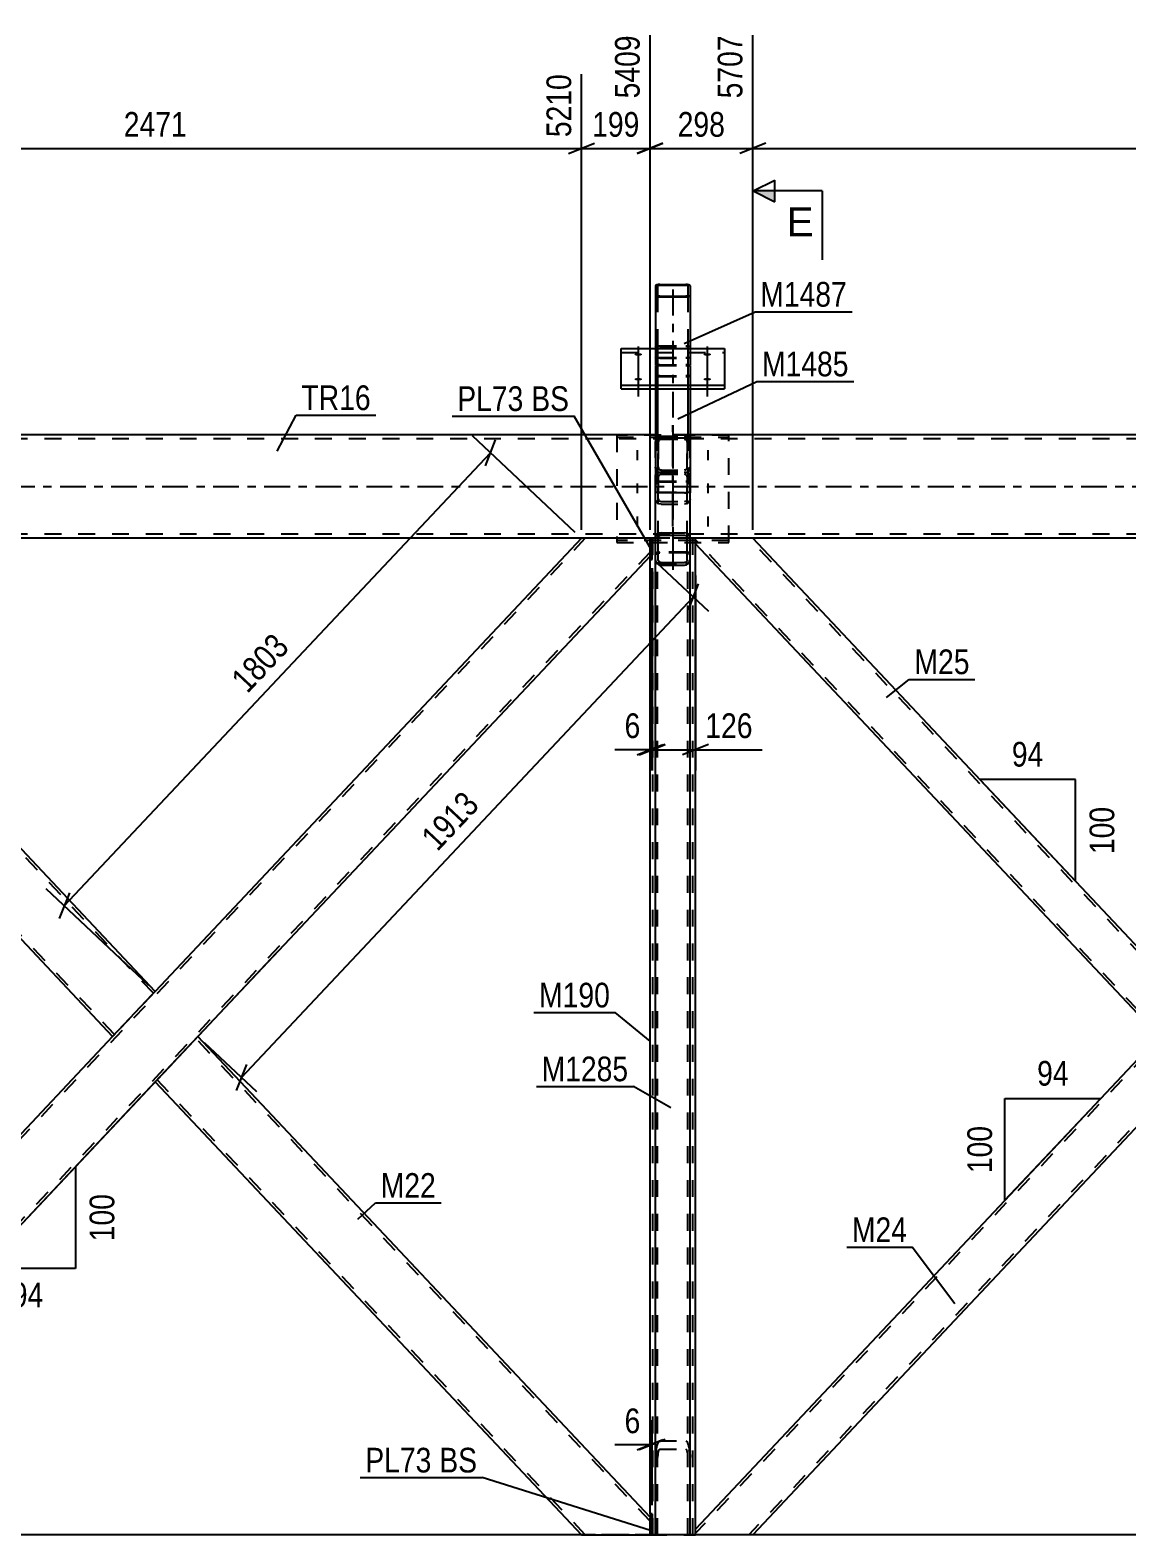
# Model space of a CAD drawing. Header units: millimetres. Extents: x -167 to 1022, y -666 to 175.
# Drawn here: x 144.5 to 271.6, y -121.6 to 52.9 of the extents above; entities that cross this region are included whole.
import ezdxf

# ---------------------------------------------------------------- set-up
doc = ezdxf.new("R2010")
doc.units = ezdxf.units.MM
doc.linetypes.add('DXK_LINE_DOT2', pattern=[3.9198, 1.9599, -1.9599])
doc.linetypes.add('DXK_LINE_DOT3', pattern=[5.9187, 2.979, -0.9799, 0.9799, -0.9799])
doc.styles.add('Arial', font='ARIAL.TTF', dxfattribs={"height": 0.2})
doc.styles.add('Arial Narrow', font='ARIALN.TTF', dxfattribs={"height": 0.2})

# ---------------------------------------------------------------- blocks, each defined once
blk = doc.blocks.new('Part-389677493-1388 - 1175')
at = {"color": 2, "linetype": 'Continuous'}
for p, q in [((101.64, -8.06), (101.64, -6)), ((109.56, -6), (101.64, -6)), ((159, -58.55), (109.59, -6)), ((101.64, -8.06), (154.06, -63.8)), ((158.56, -59.01), (154.06, -63.8)), ((158.87, -58.68), (158.56, -59.01)), ((159, -58.55), (158.87, -58.68))]:
    blk.add_line(p, q, dxfattribs=at)
at = {"color": 7, "linetype": 'DXK_LINE_DOT2'}
for p, q in [((158.78, -58.78), (109.15, -6)), ((109.59, -6), (109.56, -6)), ((109.59, -6), (109.56, -6)), ((101.64, -7.13), (101.64, -8.06)), ((154.28, -63.57), (101.64, -7.6)), ((158.73, -58.83), (158.56, -59.01)), ((158.87, -58.68), (158.78, -58.78)), ((154.28, -63.57), (154.3, -63.55))]:
    blk.add_line(p, q, dxfattribs=at)
blk = doc.blocks.new('Part-389677493-1389 - 1175')
at = {"color": 7, "linetype": 'DXK_LINE_DOT2'}
for p, q in [((208.86, -6), (101.64, -120.01)), ((208.42, -6), (208.44, -6)), ((208.44, -6), (208.42, -6)), ((216.36, -8.06), (216.36, -6)), ((216.36, -7.6), (109.15, -121.6)), ((159, -58.55), (154.06, -63.8)), ((163.94, -63.8), (159, -69.05)), ((109.59, -121.6), (109.56, -121.6)), ((109.59, -121.6), (109.56, -121.6))]:
    blk.add_line(p, q, dxfattribs=at)
at = {"color": 2, "linetype": 'Continuous'}
for p, q in [((208.42, -6), (159, -58.55)), ((216.36, -6), (208.44, -6)), ((216.36, -8.06), (163.94, -63.8)), ((154.06, -63.8), (101.64, -119.54)), ((159, -69.05), (109.59, -121.6)), ((101.64, -121.6), (101.64, -119.54)), ((108.71, -121.6), (101.64, -121.6)), ((109.56, -121.6), (108.71, -121.6))]:
    blk.add_line(p, q, dxfattribs=at)
blk = doc.blocks.new('Part-389677493-1390 - 1175')
at = {"color": 7, "linetype": 'DXK_LINE_DOT2'}
for p, q in [((330.17, -6), (221.64, -121.41)), ((336.36, -6.19), (227.83, -121.6)), ((336.36, -6), (329.73, -6)), ((279, -59.95), (275.38, -63.8)), ((282.63, -63.8), (279, -67.65)), ((228.27, -121.6), (221.64, -121.6))]:
    blk.add_line(p, q, dxfattribs=at)
at = {"color": 2, "linetype": 'Continuous'}
for p, q in [((329.73, -6), (279, -59.95)), ((336.36, -6.66), (282.63, -63.8)), ((336.36, -6.66), (336.36, -6)), ((275.38, -63.8), (221.64, -120.94)), ((279, -67.65), (228.27, -121.6)), ((221.64, -121.52), (221.64, -120.94)), ((221.64, -121.6), (221.64, -121.52))]:
    blk.add_line(p, q, dxfattribs=at)
blk = doc.blocks.new('Part-389677493-1391 - 1175')
at = {"color": 2, "linetype": 'Continuous'}
for p, q in [((221.64, -6.66), (221.64, -6)), ((275.38, -63.8), (221.64, -6.66)), ((279, -59.95), (228.27, -6)), ((278.56, -60.41), (275.38, -63.8)), ((279, -59.95), (278.56, -60.41))]:
    blk.add_line(p, q, dxfattribs=at)
at = {"color": 7, "linetype": 'DXK_LINE_DOT2'}
for p, q in [((228.27, -6), (221.64, -6)), ((275.6, -63.57), (221.64, -6.19)), ((278.78, -60.18), (227.83, -6)), ((278.97, -59.98), (278.56, -60.41)), ((275.6, -63.57), (275.61, -63.55))]:
    blk.add_line(p, q, dxfattribs=at)
blk = doc.blocks.new('Part-389677493-1402 - 1175')
at = {"color": 7, "linetype": 'DXK_LINE_DOT2'}
for p, q in [((221.64, -6), (216.36, -6)), ((216.36, -8.46), (216.36, -6)), ((216.68, -121.6), (216.68, -6)), ((221.32, -121.6), (221.32, -6)), ((221.64, -6.66), (221.64, -6)), ((216.36, -121.6), (216.36, -119.14)), ((216.36, -121.6), (221.64, -121.6)), ((221.64, -121.6), (221.64, -120.94))]:
    blk.add_line(p, q, dxfattribs=at)
at = {"color": 2, "linetype": 'Continuous'}
for p, q in [((221.64, -120.94), (221.64, -6.66)), ((216.36, -119.14), (216.36, -8.46))]:
    blk.add_line(p, q, dxfattribs=at)
blk = doc.blocks.new('Part-389677493-1412 - 1175')
at = {"color": 2, "linetype": 'Continuous'}
for p, q in [((159, -69.05), (163.94, -63.8)), ((216.36, -119.54), (163.94, -63.8)), ((159, -69.05), (208.42, -121.6)), ((208.44, -121.6), (216.36, -121.6))]:
    blk.add_line(p, q, dxfattribs=at)
at = {"color": 7, "linetype": 'DXK_LINE_DOT2'}
for p, q in [((216.36, -120.01), (163.72, -64.03)), ((159.22, -68.82), (159.24, -68.8)), ((208.86, -121.6), (159.22, -68.82)), ((216.36, -121.6), (216.36, -119.54)), ((208.42, -121.6), (208.44, -121.6)), ((208.44, -121.6), (208.42, -121.6))]:
    blk.add_line(p, q, dxfattribs=at)
blk = doc.blocks.new('Part-389677493-1449 - 1175')
at = {"color": 7, "linetype": 'DXK_LINE_DOT3'}
blk.add_line((219, -3.58), (219, 7.12), dxfattribs=at)
at = {"color": 7, "linetype": 'DXK_LINE_DOT2'}
for p, q in [((217.04, 5.38), (217, 5.14)), ((217.05, 5.4), (217.04, 5.38)), ((217.32, 5.14), (217.34, 5.27)), ((217.64, 5.83), (217.4, 5.77)), ((217.52, 5.46), (217.64, 5.48)), ((217.64, 5.83), (220.36, 5.83)), ((217.64, 5.48), (220.36, 5.48)), ((220.6, 5.77), (220.36, 5.83)), ((220.36, 5.48), (220.48, 5.46)), ((220.66, 5.27), (220.68, 5.14)), ((220.96, 5.38), (220.95, 5.4)), ((221, 5.14), (220.96, 5.38)), ((217, 5.14), (217, -1.44)), ((217.32, 5.14), (217.32, -1.44)), ((220.68, 5.14), (220.68, -1.44)), ((221, 5.14), (221, -1.44)), ((217, 2.25), (217.05, 1.99)), ((217.34, 2.12), (217.32, 2.25)), ((217.64, 1.91), (217.52, 1.93)), ((217.64, 1.91), (220.36, 1.91)), ((220.48, 1.93), (220.36, 1.91)), ((220.68, 2.25), (220.66, 2.12)), ((220.95, 1.99), (221, 2.25)), ((217, 1.12), (217.05, 1.35)), ((217.05, 1.35), (217.19, 1.54)), ((217.19, 1.54), (217.4, 1.68)), ((217.34, 1.23), (217.32, 1.12)), ((217.41, 1.33), (217.34, 1.23)), ((217.4, 1.68), (217.64, 1.72)), ((217.4, 1.62), (217.64, 1.57)), ((217.52, 1.4), (217.41, 1.33)), ((217.64, 1.42), (217.52, 1.4)), ((217.64, 1.72), (220.36, 1.72)), ((217.64, 1.57), (220.36, 1.57)), ((217.64, 1.42), (220.36, 1.42)), ((220.36, 1.72), (220.6, 1.68)), ((220.36, 1.57), (220.6, 1.62)), ((220.48, 1.4), (220.36, 1.42)), ((220.59, 1.33), (220.48, 1.4)), ((220.66, 1.23), (220.59, 1.33)), ((220.6, 1.68), (220.81, 1.54)), ((220.68, 1.12), (220.66, 1.23)), ((220.81, 1.54), (220.95, 1.35)), ((220.95, 1.35), (221, 1.12)), ((217.05, -1.67), (217, -1.44)), ((217.19, -1.86), (217.05, -1.67)), ((217.32, -1.44), (217.34, -1.55)), ((217.34, -1.55), (217.41, -1.65)), ((217.41, -1.65), (217.52, -1.71)), ((217.52, -1.71), (217.64, -1.74)), ((217.64, -1.74), (220.36, -1.74)), ((220.36, -1.74), (220.48, -1.71)), ((220.48, -1.71), (220.59, -1.65)), ((220.59, -1.65), (220.66, -1.55)), ((220.66, -1.55), (220.68, -1.44)), ((220.95, -1.67), (220.81, -1.86)), ((221, -1.44), (220.95, -1.67)), ((217.4, -1.99), (217.19, -1.86)), ((217.64, -2.04), (217.4, -1.99)), ((217.64, -2.04), (220.36, -2.04)), ((220.6, -1.99), (220.36, -2.04)), ((220.81, -1.86), (220.6, -1.99))]:
    blk.add_line(p, q, dxfattribs=at)
for centre, radius, start, end in [((217.65, 5.16), 0.331, 114.32, 159.2417), ((220.35, 5.16), 0.331, 20.7583, 65.68), ((217.67, 2.22), 0.662, 200.7583, 245.68), ((217.65, 2.24), 0.331, 200.7583, 245.68), ((220.35, 2.24), 0.331, 294.32, 339.2417), ((220.33, 2.22), 0.662, 294.32, 339.2417)]:
    blk.add_arc(centre, radius, start, end, dxfattribs=at)
blk = doc.blocks.new('Part-389677493-1450 - 1175')
at = {"color": 7, "linetype": 'DXK_LINE_DOT2'}
for p, q in [((225.5, 5.95), (212.5, 5.95)), ((212.5, 5.95), (212.5, -6.49)), ((212.5, 5.73), (225.5, 5.73)), ((225.5, -6.49), (225.5, 5.95)), ((225.5, -6.27), (212.5, -6.27)), ((212.5, -6.49), (225.5, -6.49))]:
    blk.add_line(p, q, dxfattribs=at)
blk = doc.blocks.new('Part-389677493-68630 - 1175')
at = {"color": 7, "linetype": 'DXK_LINE_DOT2'}
for p, q in [((217, 16.16), (217.04, 16.23)), ((217, 16.01), (217, 11.32)), ((217.04, 16.23), (217.14, 16.28)), ((217.04, 16.23), (217.04, 16.23)), ((217.14, 16.28), (217.29, 16.32)), ((217.14, 16.28), (217.14, 16.28)), ((217.26, 16.19), (217.24, 16.16)), ((217.24, 16.16), (217.24, 5.69)), ((217.31, 16.22), (217.26, 16.19)), ((217.29, 16.32), (217.48, 16.33)), ((217.39, 16.24), (217.31, 16.22)), ((217.48, 16.25), (217.39, 16.24)), ((217.48, 16.33), (220.52, 16.33)), ((217.48, 16.25), (220.52, 16.25)), ((220.52, 16.33), (220.7, 16.32)), ((220.61, 16.24), (220.52, 16.25)), ((220.69, 16.22), (220.61, 16.24)), ((220.74, 16.19), (220.69, 16.22)), ((220.7, 16.32), (220.86, 16.28)), ((220.76, 16.16), (220.74, 16.19)), ((220.76, 16.16), (220.76, 5.69)), ((220.86, 16.28), (220.96, 16.23)), ((220.96, 16.23), (221, 16.16)), ((221, 16.16), (221, 5.69)), ((217.04, 14.99), (217, 15.05)), ((217.14, 14.93), (217.04, 14.99)), ((217.29, 14.89), (217.14, 14.93)), ((217.24, 15.05), (217.26, 15.02)), ((217.26, 15.02), (217.31, 14.99)), ((217.48, 14.88), (217.29, 14.89)), ((217.31, 14.99), (217.39, 14.97)), ((217.39, 14.97), (217.48, 14.97)), ((217.48, 14.97), (220.52, 14.97)), ((217.48, 14.88), (220.52, 14.88)), ((220.52, 14.97), (220.61, 14.97)), ((220.7, 14.89), (220.52, 14.88)), ((220.61, 14.97), (220.69, 14.99)), ((220.69, 14.99), (220.74, 15.02)), ((220.86, 14.93), (220.7, 14.89)), ((220.74, 15.02), (220.76, 15.05)), ((220.96, 14.99), (220.86, 14.93)), ((221, 15.05), (220.96, 14.99)), ((221, 6), (217, 6)), ((217, 6), (217, 5.69)), ((217.24, 5.83), (217, 5.83)), ((217, 5.69), (217.04, 5.62)), ((217.04, 5.62), (217.14, 5.56)), ((217.14, 5.56), (217.29, 5.53)), ((217.26, 5.65), (217.24, 5.69)), ((217.31, 5.63), (217.26, 5.65)), ((217.29, 5.53), (217.48, 5.51)), ((217.39, 5.61), (217.31, 5.63)), ((217.48, 5.6), (217.39, 5.61)), ((217.48, 5.6), (220.52, 5.6)), ((217.48, 5.51), (220.52, 5.51)), ((220.61, 5.61), (220.52, 5.6)), ((220.52, 5.51), (220.7, 5.53)), ((220.69, 5.63), (220.61, 5.61)), ((220.74, 5.65), (220.69, 5.63)), ((220.7, 5.53), (220.86, 5.56)), ((220.76, 5.69), (220.74, 5.65)), ((220.76, 5.83), (221, 5.83)), ((220.86, 5.56), (220.96, 5.62)), ((220.96, 5.62), (221, 5.69))]:
    blk.add_line(p, q, dxfattribs=at)
at = {"color": 2, "linetype": 'Continuous'}
for p, q in [((217, 16.16), (217, 16.01)), ((217, 16.16), (217, 16.16)), ((217, 11.32), (217, 6))]:
    blk.add_line(p, q, dxfattribs=at)
blk = doc.blocks.new('Part-389677493-68626 - 1175')
at = {"color": 2, "linetype": 'Continuous'}
for p, q in [((213, 11.32), (213, 16.01)), ((213, 16.01), (225, 16.01)), ((225, 16.01), (225, 11.32)), ((213, 11.77), (225, 11.77)), ((213, 11.32), (225, 11.32))]:
    blk.add_line(p, q, dxfattribs=at)
at = {"color": 7, "linetype": 'DXK_LINE_DOT2'}
blk.add_line((213, 15.56), (225, 15.56), dxfattribs=at)
blk = doc.blocks.new('Part-389677493-1494 - 1175')
at = {"color": 7, "linetype": 'DXK_LINE_DOT2'}
for p, q in [((216.36, -121.6), (216.36, -119.14)), ((216.6, -119.14), (216.36, -119.14)), ((216.6, -121.6), (216.6, -119.14)), ((216.6, -121.6), (216.36, -121.6))]:
    blk.add_line(p, q, dxfattribs=at)
blk = doc.blocks.new('Part-389677493-1495 - 1175')
at = {"color": 2, "linetype": 'Continuous'}
for p, q in [((216.6, -119.14), (216.36, -119.14)), ((216.36, -119.14), (216.36, -121.6)), ((216.6, -119.14), (216.6, -121.6)), ((216.6, -121.6), (216.36, -121.6))]:
    blk.add_line(p, q, dxfattribs=at)
blk = doc.blocks.new('Part-389677493-1496 - 1175')
at = {"color": 7, "linetype": 'DXK_LINE_DOT2'}
for p, q in [((216.36, -6), (216.6, -6)), ((216.36, -6), (216.36, -8.46)), ((216.6, -6), (216.6, -8.46)), ((216.36, -8.46), (216.6, -8.46))]:
    blk.add_line(p, q, dxfattribs=at)
blk = doc.blocks.new('Part-389677493-1497 - 1175')
at = {"color": 2, "linetype": 'Continuous'}
for p, q in [((216.6, -6), (216.36, -6)), ((216.36, -6), (216.36, -8.46)), ((216.6, -8.46), (216.6, -6)), ((216.36, -8.46), (216.6, -8.46))]:
    blk.add_line(p, q, dxfattribs=at)
blk = doc.blocks.new('Part-389677493-1498 - 1175')
at = {"color": 7, "linetype": 'DXK_LINE_DOT2'}
for p, q in [((798, -121.6), (-18.36, -121.6)), ((216.6, -121.6), (208.44, -121.6)), ((221, -121.6), (217, -121.6))]:
    blk.add_line(p, q, dxfattribs=at)
at = {"color": 2, "linetype": 'Continuous'}
for p, q in [((208.44, -121.6), (109.56, -121.6)), ((217, -121.6), (216.6, -121.6)), ((457, -121.6), (221, -121.6))]:
    blk.add_line(p, q, dxfattribs=at)
blk = doc.blocks.new('Part-389677493-1499 - 1175')
at = {"color": 2, "linetype": 'Continuous'}
for p, q in [((217, 6), (0, 6)), ((457, 6), (221, 6)), ((208.44, -6), (109.56, -6)), ((217, -6), (216.6, -6)), ((457, -6), (221, -6))]:
    blk.add_line(p, q, dxfattribs=at)
at = {"color": 7, "linetype": 'DXK_LINE_DOT2'}
for p, q in [((838, 5.52), (0, 5.52)), ((221, 6), (217, 6)), ((838, -5.52), (0, -5.52)), ((838, -6), (101.4, -6)), ((216.6, -6), (208.44, -6)), ((221, -6), (217, -6))]:
    blk.add_line(p, q, dxfattribs=at)
at = {"color": 7, "linetype": 'DXK_LINE_DOT3'}
blk.add_line((0, 0), (838, 0), dxfattribs=at)
blk = doc.blocks.new('Bolt-389677493-1556 - 1175')
at = {"color": 1, "linetype": 'DXK_LINE_DOT2'}
for p, q in [((214.9, 3.08), (214.9, 4.21)), ((219, 3.08), (219, 4.21)), ((223.1, 3.08), (223.1, 4.21)), ((214.9, -0.77), (214.9, 0.36)), ((223.1, -0.77), (223.1, 0.36)), ((214.9, -4.63), (214.9, -3.49)), ((219, -4.63), (219, -3.49)), ((223.1, -4.63), (223.1, -3.49))]:
    blk.add_line(p, q, dxfattribs=at)
blk = doc.blocks.new('Part-389677493-63018 - 1175')
at = {"color": 7, "linetype": 'DXK_LINE_DOT3'}
blk.add_line((219, 7.11), (219, -10.64), dxfattribs=at)
at = {"color": 7, "linetype": 'DXK_LINE_DOT2'}
for p, q in [((217, 5.15), (217.04, 5.34)), ((217.04, 5.34), (217.05, 5.41)), ((217.34, 5.28), (217.32, 5.15)), ((217.4, 5.78), (217.64, 5.83)), ((217.64, 5.49), (217.52, 5.46)), ((217.64, 5.83), (220.36, 5.83)), ((217.64, 5.49), (220.36, 5.49)), ((220.36, 5.83), (220.6, 5.78)), ((220.48, 5.46), (220.36, 5.49)), ((220.68, 5.15), (220.66, 5.28)), ((220.95, 5.41), (221, 5.15)), ((217, -0.58), (217, 5.15)), ((217.32, -5.95), (217.32, 5.15)), ((220.68, -5.95), (220.68, 5.15)), ((221, -0.58), (221, 5.15)), ((217.05, 1.99), (217, 2.25)), ((217.32, 2.25), (217.34, 2.12)), ((217.52, 1.94), (217.64, 1.91)), ((217.64, 1.91), (220.36, 1.91)), ((220.36, 1.91), (220.48, 1.94)), ((220.66, 2.12), (220.68, 2.25)), ((221, 2.25), (220.95, 1.99)), ((217.64, 1.57), (217.4, 1.62)), ((217.64, 1.57), (220.36, 1.57)), ((220.6, 1.62), (220.36, 1.57)), ((221, -8.51), (221, -5.95))]:
    blk.add_line(p, q, dxfattribs=at)
at = {"color": 2, "linetype": 'Continuous'}
for p, q in [((217, -8.51), (217, -0.58)), ((221, -5.95), (221, -0.58)), ((217.05, -5.72), (217, -5.95)), ((217.19, -5.53), (217.05, -5.72)), ((217.4, -5.39), (217.19, -5.53)), ((217.32, -5.95), (217.34, -5.84)), ((217.32, -8.51), (217.32, -5.95)), ((217.34, -5.84), (217.41, -5.74)), ((217.64, -5.35), (217.4, -5.39)), ((217.41, -5.74), (217.52, -5.67)), ((217.52, -5.67), (217.64, -5.65)), ((217.64, -5.35), (220.36, -5.35)), ((217.64, -5.65), (220.36, -5.65)), ((220.6, -5.39), (220.36, -5.35)), ((220.36, -5.65), (220.48, -5.67)), ((220.48, -5.67), (220.59, -5.74)), ((220.59, -5.74), (220.66, -5.84)), ((220.81, -5.53), (220.6, -5.39)), ((220.66, -5.84), (220.68, -5.95)), ((220.68, -8.51), (220.68, -5.95)), ((220.95, -5.72), (220.81, -5.53)), ((221, -5.95), (220.95, -5.72)), ((221, -8.51), (221, -5.95)), ((217, -8.51), (217.05, -8.74)), ((217.34, -8.62), (217.32, -8.51)), ((217.41, -8.72), (217.34, -8.62)), ((217.52, -8.79), (217.41, -8.72)), ((220.59, -8.72), (220.48, -8.79)), ((220.66, -8.62), (220.59, -8.72)), ((220.68, -8.51), (220.66, -8.62)), ((220.95, -8.74), (221, -8.51)), ((217.05, -8.74), (217.19, -8.93)), ((217.19, -8.93), (217.4, -9.06)), ((217.4, -9.06), (217.64, -9.11)), ((217.64, -8.81), (217.52, -8.79)), ((217.64, -8.81), (220.36, -8.81)), ((217.64, -9.11), (220.36, -9.11)), ((220.48, -8.79), (220.36, -8.81)), ((220.36, -9.11), (220.6, -9.06)), ((220.6, -9.06), (220.81, -8.93)), ((220.81, -8.93), (220.95, -8.74))]:
    blk.add_line(p, q, dxfattribs=at)
at = {"color": 7, "linetype": 'DXK_LINE_DOT2'}
for centre, radius, start, end in [((217.67, 5.17), 0.662, 114.3125, 159.2348), ((217.65, 5.16), 0.331, 114.3125, 159.2348), ((220.35, 5.16), 0.331, 20.7652, 65.6875), ((220.33, 5.17), 0.662, 20.7652, 65.6875), ((217.67, 2.23), 0.662, 200.7652, 245.6875), ((217.65, 2.24), 0.331, 200.7652, 245.6875), ((220.35, 2.24), 0.331, 294.3125, 339.2348), ((220.33, 2.23), 0.662, 294.3125, 339.2348)]:
    blk.add_arc(centre, radius, start, end, dxfattribs=at)
blk = doc.blocks.new('Part-389677493-63020 - 1175')
at = {"color": 7, "linetype": 'DXK_LINE_DOT2'}
for p, q in [((217.04, -7.72), (217, -7.78)), ((217, -8.51), (217, -7.78)), ((217.14, -7.66), (217.04, -7.72)), ((217.3, -7.63), (217.14, -7.66)), ((217.24, -7.78), (217.26, -7.75)), ((217.24, -121.6), (217.24, -7.78)), ((217.26, -7.75), (217.31, -7.72)), ((217.48, -7.61), (217.3, -7.63)), ((217.31, -7.72), (217.39, -7.7)), ((217.39, -7.7), (217.48, -7.7)), ((220.52, -7.61), (217.48, -7.61)), ((220.52, -7.7), (217.48, -7.7)), ((220.7, -7.63), (220.52, -7.61)), ((220.52, -7.7), (220.61, -7.7)), ((220.61, -7.7), (220.69, -7.72)), ((220.69, -7.72), (220.74, -7.75)), ((220.86, -7.66), (220.7, -7.63)), ((220.74, -7.75), (220.76, -7.78)), ((220.76, -121.6), (220.76, -7.78)), ((220.96, -7.72), (220.86, -7.66)), ((221, -7.78), (220.96, -7.72)), ((217.3, -8.98), (217.23, -8.96)), ((217.26, -8.86), (217.24, -8.82)), ((217.31, -8.88), (217.26, -8.86)), ((217.3, -8.98), (217.48, -8.99)), ((217.39, -8.9), (217.31, -8.88)), ((217.48, -8.91), (217.39, -8.9)), ((217.48, -8.91), (220.52, -8.91)), ((217.48, -8.99), (220.52, -8.99)), ((220.61, -8.9), (220.52, -8.91)), ((220.52, -8.99), (220.7, -8.98)), ((220.69, -8.88), (220.61, -8.9)), ((220.74, -8.86), (220.69, -8.88)), ((220.77, -8.96), (220.7, -8.98)), ((220.76, -8.82), (220.74, -8.86)), ((217.3, -110.84), (217.48, -110.69)), ((217.48, -111.65), (217.39, -111.73)), ((217.48, -110.69), (220.52, -110.69)), ((217.48, -111.65), (220.52, -111.65)), ((220.52, -110.69), (220.7, -110.84)), ((220.61, -111.73), (220.52, -111.65)), ((217, -112.61), (217.04, -111.88)), ((217.26, -112.25), (217.24, -112.61)), ((220.76, -112.61), (220.74, -112.25)), ((220.96, -111.88), (221, -112.61)), ((220.7, -121.6), (220.52, -121.6)), ((220.86, -121.6), (220.76, -121.6))]:
    blk.add_line(p, q, dxfattribs=at)
at = {"color": 2, "linetype": 'Continuous'}
for p, q in [((217, -121.6), (217, -8.51)), ((221, -121.6), (221, -7.78)), ((217, -8.82), (217.04, -8.89)), ((217.04, -8.89), (217.14, -8.94)), ((217.23, -8.96), (217.14, -8.94)), ((220.86, -8.94), (220.77, -8.96)), ((220.86, -8.94), (220.96, -8.89)), ((220.96, -8.89), (221, -8.82)), ((220.52, -121.6), (217, -121.6)), ((220.86, -121.6), (220.52, -121.6)), ((220.96, -121.6), (220.86, -121.6)), ((221, -121.6), (220.96, -121.6))]:
    blk.add_line(p, q, dxfattribs=at)
at = {"color": 7, "linetype": 'DXK_LINE_DOT2'}
for centre, radius, start, end in [((219.84, -112.03), 2.8, 154.9533, 176.9972), ((218.16, -112.03), 2.8, 3.0028, 25.0467), ((218.66, -112.32), 1.4, 154.9533, 176.9972), ((219.34, -112.32), 1.4, 3.0028, 25.0467)]:
    blk.add_arc(centre, radius, start, end, dxfattribs=at)
blk = doc.blocks.new('Part-389677493-68625 - 1175')
at = {"color": 7, "linetype": 'DXK_LINE_DOT3'}
blk.add_line((219, 22.84), (219, -9.46), dxfattribs=at)
at = {"color": 7, "linetype": 'DXK_LINE_DOT2'}
for p, q in [((217.04, 14.02), (217, 13.96)), ((217.14, 14.08), (217.04, 14.02)), ((217.3, 14.11), (217.14, 14.08)), ((217.24, 13.96), (217.26, 13.99)), ((217.26, 13.99), (217.31, 14.02)), ((217.48, 14.12), (217.3, 14.11)), ((217.31, 14.02), (217.39, 14.04)), ((217.39, 14.04), (217.48, 14.04)), ((217.48, 14.12), (220.52, 14.12)), ((217.48, 14.04), (220.52, 14.04)), ((220.7, 14.11), (220.52, 14.12)), ((220.52, 14.04), (220.61, 14.04)), ((220.61, 14.04), (220.69, 14.02)), ((220.69, 14.02), (220.74, 13.99)), ((220.86, 14.08), (220.7, 14.11)), ((220.74, 13.99), (220.76, 13.96)), ((220.96, 14.02), (220.86, 14.08)), ((221, 13.96), (220.96, 14.02)), ((217, 13.96), (217, 11.32)), ((217, 12.92), (217.04, 12.86)), ((217.04, 12.86), (217.14, 12.8)), ((217.14, 12.8), (217.3, 12.77)), ((217.24, 13.96), (217.24, -0.58)), ((217.26, 12.89), (217.24, 12.92)), ((217.31, 12.86), (217.26, 12.89)), ((217.3, 12.77), (217.48, 12.76)), ((217.39, 12.84), (217.31, 12.86)), ((217.48, 12.84), (217.39, 12.84)), ((217.48, 12.84), (220.52, 12.84)), ((217.48, 12.76), (220.52, 12.76)), ((220.61, 12.84), (220.52, 12.84)), ((220.52, 12.76), (220.7, 12.77)), ((220.69, 12.86), (220.61, 12.84)), ((220.74, 12.89), (220.69, 12.86)), ((220.7, 12.77), (220.86, 12.8)), ((220.76, 12.92), (220.74, 12.89)), ((220.76, 13.96), (220.76, -0.58)), ((220.86, 12.8), (220.96, 12.86)), ((220.96, 12.86), (221, 12.92)), ((221, 13.96), (221, 11.32)), ((217, 0.46), (217.04, 0.52)), ((217.04, 0.52), (217.14, 0.58)), ((217.14, 0.58), (217.3, 0.61)), ((217.26, 0.49), (217.24, 0.46)), ((217.31, 0.52), (217.26, 0.49)), ((217.3, 0.61), (217.48, 0.62)), ((217.39, 0.54), (217.31, 0.52)), ((217.48, 0.54), (217.39, 0.54)), ((217.48, 0.62), (220.52, 0.62)), ((217.48, 0.54), (220.52, 0.54)), ((220.52, 0.62), (220.7, 0.61)), ((220.61, 0.54), (220.52, 0.54)), ((220.69, 0.52), (220.61, 0.54)), ((220.69, 0.52), (220.7, 0.51)), ((220.7, 0.61), (220.86, 0.58)), ((220.7, 0.51), (220.74, 0.49)), ((220.76, 0.46), (220.74, 0.49)), ((220.86, 0.58), (220.96, 0.52)), ((220.96, 0.52), (221, 0.46)), ((217.24, -0.58), (217.26, -0.61)), ((217.26, -0.61), (217.31, -0.64)), ((217.31, -0.64), (217.39, -0.66)), ((217.39, -0.66), (217.48, -0.66)), ((217.48, -0.66), (220.52, -0.66)), ((217.64, -0.74), (217.63, -0.74)), ((220.37, -0.74), (220.36, -0.74)), ((220.52, -0.66), (220.61, -0.66)), ((220.61, -0.66), (220.69, -0.64)), ((220.69, -0.64), (220.74, -0.61)), ((220.74, -0.61), (220.76, -0.58))]:
    blk.add_line(p, q, dxfattribs=at)
at = {"color": 2, "linetype": 'Continuous'}
for p, q in [((217, 11.32), (217, -0.58)), ((221, 11.32), (221, -0.58)), ((217.04, -0.64), (217, -0.58)), ((217.14, -0.7), (217.04, -0.64)), ((217.3, -0.73), (217.14, -0.7)), ((217.48, -0.74), (217.3, -0.73)), ((217.63, -0.74), (217.48, -0.74)), ((220.36, -0.74), (217.64, -0.74)), ((220.37, -0.74), (220.52, -0.74)), ((220.7, -0.73), (220.52, -0.74)), ((220.86, -0.7), (220.7, -0.73)), ((220.96, -0.64), (220.86, -0.7)), ((221, -0.58), (220.96, -0.64))]:
    blk.add_line(p, q, dxfattribs=at)
blk = doc.blocks.new('Part-389677493-68631 - 1175')
at = {"color": 2, "linetype": 'Continuous'}
for p, q in [((217.04, 23.35), (217, 23.28)), ((217, 23.28), (217, 16.01)), ((217.14, 23.4), (217.04, 23.35)), ((217.3, 23.44), (217.14, 23.4)), ((217.24, 23.28), (217.26, 23.31)), ((217.24, 23.28), (217.24, 22.17)), ((217.26, 23.31), (217.31, 23.34)), ((217.48, 23.45), (217.3, 23.44)), ((217.31, 23.34), (217.39, 23.36)), ((217.39, 23.36), (217.48, 23.37)), ((217.48, 23.45), (220.52, 23.45)), ((217.48, 23.37), (220.52, 23.37)), ((220.7, 23.44), (220.52, 23.45)), ((220.52, 23.37), (220.61, 23.36)), ((220.61, 23.36), (220.69, 23.34)), ((220.69, 23.34), (220.74, 23.31)), ((220.86, 23.4), (220.7, 23.44)), ((220.74, 23.31), (220.76, 23.28)), ((220.76, 23.28), (220.76, 22.17)), ((220.96, 23.35), (220.86, 23.4)), ((221, 23.28), (220.96, 23.35)), ((221, 23.28), (221, 16.01)), ((217, 22.17), (217.04, 22.11)), ((217.04, 22.11), (217.14, 22.05)), ((217.14, 22.05), (217.3, 22.01)), ((217.26, 22.14), (217.24, 22.17)), ((217.31, 22.11), (217.26, 22.14)), ((217.3, 22.01), (217.48, 22)), ((217.39, 22.09), (217.31, 22.11)), ((217.48, 22.08), (217.39, 22.09)), ((217.48, 22.08), (220.52, 22.08)), ((217.48, 22), (220.52, 22)), ((220.61, 22.09), (220.52, 22.08)), ((220.52, 22), (220.7, 22.01)), ((220.69, 22.11), (220.61, 22.09)), ((220.74, 22.14), (220.69, 22.11)), ((220.7, 22.01), (220.86, 22.05)), ((220.76, 22.17), (220.74, 22.14)), ((220.86, 22.05), (220.96, 22.11)), ((220.96, 22.11), (221, 22.17))]:
    blk.add_line(p, q, dxfattribs=at)
at = {"color": 7, "linetype": 'DXK_LINE_DOT2'}
for p, q in [((217.24, 22.17), (217.24, 5.81)), ((220.76, 22.17), (220.76, 5.81)), ((217, 16.01), (217, 5.81)), ((221, 16.01), (221, 5.81)), ((221, 6), (217, 6)), ((217, 5.83), (217.24, 5.83)), ((217.04, 5.74), (217, 5.81)), ((217.14, 5.68), (217.04, 5.74)), ((217.3, 5.64), (217.14, 5.68)), ((217.24, 5.81), (217.26, 5.77)), ((217.26, 5.77), (217.31, 5.74)), ((217.48, 5.63), (217.3, 5.64)), ((217.31, 5.74), (217.39, 5.73)), ((217.39, 5.73), (217.48, 5.72)), ((217.48, 5.72), (220.52, 5.72)), ((220.52, 5.63), (217.48, 5.63)), ((220.52, 5.72), (220.61, 5.73)), ((220.7, 5.64), (220.52, 5.63)), ((220.61, 5.73), (220.69, 5.74)), ((220.69, 5.74), (220.74, 5.77)), ((220.86, 5.68), (220.7, 5.64)), ((220.74, 5.77), (220.76, 5.81)), ((220.76, 5.83), (221, 5.83)), ((220.96, 5.74), (220.86, 5.68)), ((221, 5.81), (220.96, 5.74))]:
    blk.add_line(p, q, dxfattribs=at)
blk = doc.blocks.new('Bolt-389677493-68638 - 1175')
at = {"linetype": 'Continuous'}
for points in [[(215, 15.17), (214.91, 15.18), (214.82, 15.19), (214.74, 15.2), (214.67, 15.22), (214.62, 15.25), (214.58, 15.28), (214.56, 15.31), (214.56, 15.34), (214.58, 15.37), (214.62, 15.4), (214.67, 15.43), (214.74, 15.45), (214.82, 15.46), (214.91, 15.47), (215, 15.48), (215.09, 15.47), (215.18, 15.46), (215.26, 15.45), (215.33, 15.43), (215.38, 15.4), (215.42, 15.37), (215.44, 15.34), (215.44, 15.31), (215.42, 15.28), (215.38, 15.25), (215.33, 15.22), (215.26, 15.2), (215.18, 15.19), (215.09, 15.18)], [(215, 12.3), (214.91, 12.3), (214.82, 12.31), (214.74, 12.33), (214.67, 12.35), (214.62, 12.38), (214.58, 12.41), (214.56, 12.44), (214.56, 12.47), (214.58, 12.5), (214.62, 12.53), (214.67, 12.55), (214.74, 12.57), (214.82, 12.59), (214.91, 12.6), (215, 12.6), (215.09, 12.6), (215.18, 12.59), (215.26, 12.57), (215.33, 12.55), (215.38, 12.53), (215.42, 12.5), (215.44, 12.47), (215.44, 12.44), (215.42, 12.41), (215.38, 12.38), (215.33, 12.35), (215.26, 12.33), (215.18, 12.31), (215.09, 12.3)]]:
    blk.add_hatch(color=1, dxfattribs=at).paths.add_polyline_path(points)
at = {"color": 1, "linetype": 'Continuous'}
for p, q in [((215, 16.26), (215, 13.33)), ((215, 13.39), (215, 10.46))]:
    blk.add_line(p, q, dxfattribs=at)
blk = doc.blocks.new('Bolt-389677493-68639 - 1175')
at = {"linetype": 'Continuous'}
for points in [[(223, 15.17), (222.91, 15.18), (222.82, 15.19), (222.74, 15.2), (222.67, 15.22), (222.62, 15.25), (222.58, 15.28), (222.56, 15.31), (222.56, 15.34), (222.58, 15.37), (222.62, 15.4), (222.67, 15.43), (222.74, 15.45), (222.82, 15.46), (222.91, 15.47), (223, 15.48), (223.09, 15.47), (223.18, 15.46), (223.26, 15.45), (223.33, 15.43), (223.38, 15.4), (223.42, 15.37), (223.44, 15.34), (223.44, 15.31), (223.42, 15.28), (223.38, 15.25), (223.33, 15.22), (223.26, 15.2), (223.18, 15.19), (223.09, 15.18)], [(223, 12.3), (222.91, 12.3), (222.82, 12.31), (222.74, 12.33), (222.67, 12.35), (222.62, 12.38), (222.58, 12.41), (222.56, 12.44), (222.56, 12.47), (222.58, 12.5), (222.62, 12.53), (222.67, 12.55), (222.74, 12.57), (222.82, 12.59), (222.91, 12.6), (223, 12.6), (223.09, 12.6), (223.18, 12.59), (223.26, 12.57), (223.33, 12.55), (223.38, 12.53), (223.42, 12.5), (223.44, 12.47), (223.44, 12.44), (223.42, 12.41), (223.38, 12.38), (223.33, 12.35), (223.26, 12.33), (223.18, 12.31), (223.09, 12.3)]]:
    blk.add_hatch(color=1, dxfattribs=at).paths.add_polyline_path(points)
at = {"color": 1, "linetype": 'Continuous'}
for p, q in [((223, 16.26), (223, 13.33)), ((223, 13.39), (223, 10.46))]:
    blk.add_line(p, q, dxfattribs=at)
blk = doc.blocks.new('StraightDimension-389677493-30297 - 1175')
at = {"color": 7, "linetype": 'Continuous'}
for p, q in [((216.36, -9.46), (216.36, -32.92)), ((216.6, -9.46), (216.6, -32.92)), ((214.86, -31.12), (217.86, -29.92)), ((218.1, -29.92), (215.1, -31.12)), ((216.36, -30.52), (216.6, -30.52))]:
    blk.add_line(p, q, dxfattribs=at)
at = {"color": 0}
blk.add_wipeout([(215.84, -29.77), (215.84, -25.57), (212.81, -25.57), (212.81, -29.77)], dxfattribs=at)
at = {"color": 7, "linetype": 'Continuous'}
blk.add_line((216.36, -30.52), (212.28, -30.52), dxfattribs=at)
blk.add_line((216.36, -30.52), (212.28, -30.52), dxfattribs=at)
at = {"color": 3, "style": 'Arial Narrow'}
blk.add_text('6', height=2.86, dxfattribs=at).set_placement((213.41, -29.17))
blk = doc.blocks.new('StraightDimension-389677493-28108 - 1175')
at = {"color": 7, "linetype": 'Continuous'}
for p, q in [((228.27, -5), (228.27, 52.35)), ((329.73, -5), (329.73, 47.85)), ((229.77, 39.83), (226.77, 38.63)), ((228.27, 39.23), (329.73, 39.23)), ((328.23, 38.63), (331.23, 39.83))]:
    blk.add_line(p, q, dxfattribs=at)
at = {"color": 0, "linetype": 'Continuous'}
blk.add_wipeout([(329.13, 48.45), (324.93, 48.45), (324.93, 39.93), (329.13, 39.93)], dxfattribs=at)
at = {"color": 0}
blk.add_wipeout([(283.26, 39.98), (283.26, 44.18), (274.75, 44.18), (274.75, 39.98)], dxfattribs=at)
at = {"color": 3, "linetype": 'Continuous', "style": 'Arial Narrow'}
blk.add_text('8243', height=2.863, rotation=90.0002, dxfattribs=at).set_placement((328.53, 40.53))
at = {"color": 3, "style": 'Arial Narrow'}
blk.add_text('2537', height=2.863, dxfattribs=at).set_placement((275.35, 40.58))
blk = doc.blocks.new('StraightDimension-389677493-32380 - 1175')
at = {"color": 7, "linetype": 'Continuous'}
for p, q in [((217.09, -8.75), (223.15, -14.44)), ((220.81, -14.3), (221.99, -11.3)), ((168.98, -68.54), (221.4, -12.8)), ((164.67, -64.49), (170.73, -70.18)), ((169.57, -67.04), (168.39, -70.04))]:
    blk.add_line(p, q, dxfattribs=at)
at = {"color": 0}
blk.add_wipeout([(197.56, -37.06), (194.5, -34.18), (188.67, -40.38), (191.73, -43.26)], dxfattribs=at)
at = {"color": 3, "style": 'Arial Narrow'}
blk.add_text('1913', height=2.863, rotation=46.7591, dxfattribs=at).set_placement((191.7, -42.41))
blk = doc.blocks.new('StraightDimension-389677493-30296 - 1175')
at = {"color": 7, "linetype": 'Continuous'}
for p, q in [((216.6, -9.46), (216.6, -32.92)), ((221.64, -10.33), (221.64, -32.92)), ((215.1, -31.12), (218.1, -29.92)), ((216.6, -30.52), (221.64, -30.52)), ((223.14, -29.92), (220.14, -31.12))]:
    blk.add_line(p, q, dxfattribs=at)
at = {"color": 0}
blk.add_wipeout([(228.85, -29.77), (228.85, -25.57), (222.17, -25.57), (222.17, -29.77)], dxfattribs=at)
at = {"color": 7, "linetype": 'Continuous'}
blk.add_line((221.64, -30.52), (229.38, -30.52), dxfattribs=at)
blk.add_line((221.64, -30.52), (229.38, -30.52), dxfattribs=at)
at = {"color": 3, "style": 'Arial Narrow'}
blk.add_text('126', height=2.863, dxfattribs=at).set_placement((222.77, -29.17))
blk = doc.blocks.new('AngleDimension-389677493-18045 - 1175')
at = {"color": 7, "linetype": 'Continuous'}
for p, q in [((254.32, -33.7), (254.59, -33.98)), ((265.68, -33.98), (254.59, -33.98)), ((265.68, -45.79), (254.59, -33.98)), ((265.68, -45.79), (265.68, -33.98))]:
    blk.add_line(p, q, dxfattribs=at)
at = {"color": 0}
for points in [[(262.56, -33.08), (262.56, -28.88), (257.71, -28.88), (257.71, -33.08)], [(270.78, -36.54), (266.58, -36.54), (266.58, -43.23), (270.78, -43.23)]]:
    blk.add_wipeout(points, dxfattribs=at)
at = {"color": 3, "style": 'Arial Narrow'}
blk.add_text('94', height=2.863, dxfattribs=at).set_placement((258.31, -32.48))
blk.add_text('100', height=2.863, rotation=90.0002, dxfattribs=at).set_placement((270.18, -42.63))
blk = doc.blocks.new('AngleDimension-389677493-18061 - 1175')
at = {"color": 7, "linetype": 'Continuous'}
for p, q in [((172.99, -54.18), (149.75, -78.89)), ((149.75, -78.89), (138.65, -90.69)), ((149.75, -78.89), (149.75, -90.69)), ((149.75, -90.69), (138.65, -90.69))]:
    blk.add_line(p, q, dxfattribs=at)
at = {"color": 0}
for points in [[(154.85, -81.45), (150.65, -81.45), (150.65, -88.14), (154.85, -88.14)], [(146.63, -95.79), (146.63, -91.59), (141.77, -91.59), (141.77, -95.79)]]:
    blk.add_wipeout(points, dxfattribs=at)
at = {"color": 3, "style": 'Arial Narrow'}
blk.add_text('100', height=2.863, rotation=90.0002, dxfattribs=at).set_placement((154.25, -87.54))
blk.add_text('94', height=2.863, dxfattribs=at).set_placement((142.37, -95.19))
blk = doc.blocks.new('StraightDimension-389677493-62917 - 1175')
at = {"color": 7, "linetype": 'Continuous'}
for p, q in [((216.36, -118.14), (216.36, -108.3)), ((216.6, -118.14), (216.6, -108.3)), ((214.86, -111.75), (217.86, -110.55)), ((218.1, -110.55), (215.1, -111.75)), ((216.36, -111.15), (216.6, -111.15))]:
    blk.add_line(p, q, dxfattribs=at)
at = {"color": 0}
blk.add_wipeout([(215.84, -110.4), (215.84, -106.2), (212.81, -106.2), (212.81, -110.4)], dxfattribs=at)
at = {"color": 7, "linetype": 'Continuous'}
blk.add_line((216.36, -111.15), (212.28, -111.15), dxfattribs=at)
blk.add_line((216.36, -111.15), (212.28, -111.15), dxfattribs=at)
at = {"color": 3, "style": 'Arial Narrow'}
blk.add_text('6', height=2.86, dxfattribs=at).set_placement((213.41, -109.8))
blk = doc.blocks.new('StraightDimension-389677493-28109 - 1175')
at = {"color": 7, "linetype": 'Continuous'}
for p, q in [((216.36, -5), (216.36, 52.35)), ((228.27, -5), (228.27, 52.35)), ((214.86, 38.63), (217.86, 39.83)), ((216.36, 39.23), (228.27, 39.23)), ((229.77, 39.83), (226.77, 38.63))]:
    blk.add_line(p, q, dxfattribs=at)
at = {"color": 0}
blk.add_wipeout([(225.66, 39.98), (225.66, 44.18), (218.97, 44.18), (218.97, 39.98)], dxfattribs=at)
at = {"color": 3, "style": 'Arial Narrow'}
blk.add_text('298', height=2.863, dxfattribs=at).set_placement((219.57, 40.58))
at = {"color": 0, "linetype": 'Continuous'}
blk.add_wipeout([(227.67, 52.95), (223.47, 52.95), (223.47, 44.43), (227.67, 44.43)], dxfattribs=at)
at = {"color": 3, "linetype": 'Continuous', "style": 'Arial Narrow'}
blk.add_text('5707', height=2.863, rotation=90.0002, dxfattribs=at).set_placement((227.07, 45.03))
blk = doc.blocks.new('StraightDimension-389677493-28110 - 1175')
at = {"color": 7, "linetype": 'Continuous'}
for p, q in [((216.36, -5), (216.36, 52.35)), ((208.42, -5), (208.42, 47.85)), ((206.92, 38.63), (209.92, 39.83)), ((208.42, 39.23), (216.36, 39.23)), ((217.86, 39.83), (214.86, 38.63))]:
    blk.add_line(p, q, dxfattribs=at)
at = {"color": 0}
blk.add_wipeout([(215.73, 39.98), (215.73, 44.18), (209.05, 44.18), (209.05, 39.98)], dxfattribs=at)
at = {"color": 3, "style": 'Arial Narrow'}
blk.add_text('199', height=2.863, dxfattribs=at).set_placement((209.65, 40.58))
at = {"color": 0, "linetype": 'Continuous'}
blk.add_wipeout([(215.76, 52.95), (211.56, 52.95), (211.56, 44.43), (215.76, 44.43)], dxfattribs=at)
at = {"color": 3, "linetype": 'Continuous', "style": 'Arial Narrow'}
blk.add_text('5409', height=2.863, rotation=90.0002, dxfattribs=at).set_placement((215.16, 45.03))
blk = doc.blocks.new('StraightDimension-389677493-28111 - 1175')
at = {"color": 7, "linetype": 'Continuous'}
for p, q in [((109.59, -5), (109.59, 52.35)), ((208.42, -5), (208.42, 47.85)), ((111.09, 39.83), (108.09, 38.63)), ((109.59, 39.23), (208.42, 39.23)), ((206.92, 38.63), (209.92, 39.83))]:
    blk.add_line(p, q, dxfattribs=at)
at = {"color": 0, "linetype": 'Continuous'}
blk.add_wipeout([(207.82, 48.45), (203.62, 48.45), (203.62, 39.93), (207.82, 39.93)], dxfattribs=at)
at = {"color": 0}
blk.add_wipeout([(163.26, 39.98), (163.26, 44.18), (154.75, 44.18), (154.75, 39.98)], dxfattribs=at)
at = {"color": 3, "linetype": 'Continuous', "style": 'Arial Narrow'}
blk.add_text('5210', height=2.863, rotation=90.0002, dxfattribs=at).set_placement((207.22, 40.53))
at = {"color": 3, "style": 'Arial Narrow'}
blk.add_text('2471', height=2.863, dxfattribs=at).set_placement((155.35, 40.58))
blk = doc.blocks.new('StraightDimension-389677493-32358 - 1175')
at = {"color": 7, "linetype": 'Continuous'}
for p, q in [((207.69, -5.31), (195.79, 5.88)), ((197.27, 2.42), (198.45, 5.43)), ((148.45, -48.62), (197.86, 3.93)), ((158.27, -57.86), (146.37, -46.67)), ((149.04, -47.12), (147.86, -50.12))]:
    blk.add_line(p, q, dxfattribs=at)
at = {"color": 0}
blk.add_wipeout([(175.52, -18.73), (172.46, -15.86), (166.63, -22.06), (169.69, -24.93)], dxfattribs=at)
at = {"color": 3, "style": 'Arial Narrow'}
blk.add_text('1803', height=2.863, rotation=46.7591, dxfattribs=at).set_placement((169.67, -24.09))
blk = doc.blocks.new('AngleDimension-389677493-32424 - 1175')
at = {"color": 7, "linetype": 'Continuous'}
for p, q in [((257.51, -70.99), (268.61, -70.99)), ((257.51, -82.79), (268.61, -70.99)), ((257.51, -82.79), (257.51, -70.99)), ((267.79, -71.86), (268.61, -70.99))]:
    blk.add_line(p, q, dxfattribs=at)
at = {"color": 0}
for points in [[(265.49, -70.09), (265.49, -65.89), (260.64, -65.89), (260.64, -70.09)], [(256.61, -73.55), (252.41, -73.55), (252.41, -80.24), (256.61, -80.24)]]:
    blk.add_wipeout(points, dxfattribs=at)
at = {"color": 3, "style": 'Arial Narrow'}
blk.add_text('94', height=2.863, dxfattribs=at).set_placement((261.24, -69.49))
blk.add_text('100', height=2.863, rotation=90.0002, dxfattribs=at).set_placement((256.01, -79.64))
blk = doc.blocks.new('SectionMark-389677493-45231 - 1175')
at = {"linetype": 'Continuous'}
blk.add_hatch(color=6, dxfattribs=at).paths.add_polyline_path([(230.82, 34.29), (230.82, 33.04), (228.32, 34.29)])
at = {"color": 6, "linetype": 'Continuous'}
for p, q in [((228.32, 34.29), (230.82, 35.54)), ((230.82, 33.04), (230.82, 35.54)), ((236.32, 34.29), (228.32, 34.29)), ((228.32, 34.29), (230.82, 33.04)), ((236.32, 34.29), (236.32, 26.29))]:
    blk.add_line(p, q, dxfattribs=at)
at = {"color": 0, "linetype": 'Continuous'}
blk.add_wipeout([(235.32, 29.04), (235.32, 32.54), (232.21, 32.54), (232.21, 29.04)], dxfattribs=at)
at = {"color": 3, "linetype": 'Continuous', "style": 'Arial'}
blk.add_text('E', height=3.34, dxfattribs=at).set_placement((232.21, 29.04))
blk = doc.blocks.new('Mark-389677493-17160 - 1175')
at = {"color": 0}
blk.add_wipeout([(253.41, -21.76), (253.41, -18.76), (247.02, -18.76), (247.02, -21.76)], dxfattribs=at)
blk.add_wipeout([(253.41, -21.76), (253.41, -18.76), (247.02, -18.76), (247.02, -21.76)], dxfattribs=at)
at = {"color": 30, "linetype": 'Continuous'}
for p, q in [((243.78, -24.47), (246.42, -22.36)), ((246.42, -22.36), (254.01, -22.36))]:
    blk.add_line(p, q, dxfattribs=at)
at = {"color": 3, "style": 'Arial Narrow'}
blk.add_text('M25', height=2.863, dxfattribs=at).set_placement((247.02, -21.76))
blk = doc.blocks.new('Mark-389677493-68024 - 1175')
at = {"color": 0}
blk.add_wipeout([(213.84, -68.98), (213.84, -65.98), (203.79, -65.98), (203.79, -68.98)], dxfattribs=at)
blk.add_wipeout([(213.84, -68.98), (213.84, -65.98), (203.79, -65.98), (203.79, -68.98)], dxfattribs=at)
at = {"color": 30, "linetype": 'Continuous'}
for p in [(203.19, -69.58), (218.77, -72.08)]:
    blk.add_line(p, (214.44, -69.58), dxfattribs=at)
at = {"color": 3, "style": 'Arial Narrow'}
blk.add_text('M1285', height=2.863, dxfattribs=at).set_placement((203.79, -68.98))
blk = doc.blocks.new('MarkSet-389677493-62949 - 1175')
at = {"color": 0}
for points in [[(201.69, 8.77), (201.69, 11.77), (194.01, 11.77), (194.01, 8.77)], [(206.97, 8.77), (206.97, 11.77), (202.59, 11.77), (202.59, 8.77)]]:
    blk.add_wipeout(points, dxfattribs=at)
for points in [[(201.69, 8.77), (201.69, 11.77), (194.01, 11.77), (194.01, 8.77)], [(206.97, 8.77), (206.97, 11.77), (202.59, 11.77), (202.59, 8.77)]]:
    blk.add_wipeout(points, dxfattribs=at)
at = {"color": 30, "linetype": 'Continuous'}
for p in [(193.41, 8.17), (216.57, -7.42)]:
    blk.add_line(p, (207.57, 8.17), dxfattribs=at)
at = {"color": 3, "style": 'Arial Narrow'}
for s, p in [('PL73', (194.01, 8.77)), ('BS', (202.59, 8.77))]:
    blk.add_text(s, height=2.863, dxfattribs=at).set_placement(p)
blk = doc.blocks.new('Mark-389677493-16983 - 1175')
at = {"color": 0}
blk.add_wipeout([(183.99, 8.87), (183.99, 11.87), (175.95, 11.87), (175.95, 8.87)], dxfattribs=at)
blk.add_wipeout([(183.99, 8.87), (183.99, 11.87), (175.95, 11.87), (175.95, 8.87)], dxfattribs=at)
at = {"color": 30, "linetype": 'Continuous'}
for p, q in [((173.15, 4.12), (175.35, 8.27)), ((175.35, 8.27), (184.59, 8.27))]:
    blk.add_line(p, q, dxfattribs=at)
at = {"color": 3, "style": 'Arial Narrow'}
blk.add_text('TR16', height=2.863, dxfattribs=at).set_placement((175.95, 8.87))
blk = doc.blocks.new('Mark-389677493-17157 - 1175')
at = {"color": 0}
blk.add_wipeout([(246.17, -87.64), (246.17, -84.64), (239.77, -84.64), (239.77, -87.64)], dxfattribs=at)
blk.add_wipeout([(246.17, -87.64), (246.17, -84.64), (239.77, -84.64), (239.77, -87.64)], dxfattribs=at)
at = {"color": 30, "linetype": 'Continuous'}
for p in [(239.17, -88.24), (251.68, -94.8)]:
    blk.add_line(p, (246.77, -88.24), dxfattribs=at)
at = {"color": 3, "style": 'Arial Narrow'}
blk.add_text('M24', height=2.863, dxfattribs=at).set_placement((239.77, -87.64))
blk = doc.blocks.new('Mark-389677493-17190 - 1175')
at = {"color": 0}
blk.add_wipeout([(211.72, -60.42), (211.72, -57.42), (203.5, -57.42), (203.5, -60.42)], dxfattribs=at)
blk.add_wipeout([(211.72, -60.42), (211.72, -57.42), (203.5, -57.42), (203.5, -60.42)], dxfattribs=at)
at = {"color": 30, "linetype": 'Continuous'}
for p in [(202.9, -61.02), (216.36, -64.32)]:
    blk.add_line(p, (212.32, -61.02), dxfattribs=at)
at = {"color": 3, "style": 'Arial Narrow'}
blk.add_text('M190', height=2.863, dxfattribs=at).set_placement((203.5, -60.42))
blk = doc.blocks.new('Mark-389677493-17208 - 1175')
at = {"color": 0}
blk.add_wipeout([(191.54, -82.5), (191.54, -79.5), (185.14, -79.5), (185.14, -82.5)], dxfattribs=at)
blk.add_wipeout([(191.54, -82.5), (191.54, -79.5), (185.14, -79.5), (185.14, -82.5)], dxfattribs=at)
at = {"color": 30, "linetype": 'Continuous'}
for p, q in [((182.48, -84.99), (184.54, -83.1)), ((184.54, -83.1), (192.14, -83.1))]:
    blk.add_line(p, q, dxfattribs=at)
at = {"color": 3, "style": 'Arial Narrow'}
blk.add_text('M22', height=2.863, dxfattribs=at).set_placement((185.14, -82.5))
blk = doc.blocks.new('MarkSet-389677493-62934 - 1175')
at = {"color": 0}
for points in [[(191.03, -114.36), (191.03, -111.36), (183.35, -111.36), (183.35, -114.36)], [(196.31, -114.36), (196.31, -111.36), (191.93, -111.36), (191.93, -114.36)]]:
    blk.add_wipeout(points, dxfattribs=at)
for points in [[(191.03, -114.36), (191.03, -111.36), (183.35, -111.36), (183.35, -114.36)], [(196.31, -114.36), (196.31, -111.36), (191.93, -111.36), (191.93, -114.36)]]:
    blk.add_wipeout(points, dxfattribs=at)
at = {"color": 30, "linetype": 'Continuous'}
for p in [(182.75, -114.96), (216.42, -121.1)]:
    blk.add_line(p, (196.91, -114.96), dxfattribs=at)
at = {"color": 3, "style": 'Arial Narrow'}
for s, p in [('PL73', (183.35, -114.36)), ('BS', (191.93, -114.36))]:
    blk.add_text(s, height=2.863, dxfattribs=at).set_placement(p)
blk = doc.blocks.new('Mark-389677493-72800 - 1175')
at = {"color": 0}
blk.add_wipeout([(239.2, 20.87), (239.2, 23.87), (229.14, 23.87), (229.14, 20.87)], dxfattribs=at)
blk.add_wipeout([(239.2, 20.87), (239.2, 23.87), (229.14, 23.87), (229.14, 20.87)], dxfattribs=at)
at = {"color": 30, "linetype": 'Continuous'}
for p, q in [((220.31, 16.59), (228.54, 20.27)), ((228.54, 20.27), (239.8, 20.27))]:
    blk.add_line(p, q, dxfattribs=at)
at = {"color": 3, "style": 'Arial Narrow'}
blk.add_text('M1487', height=2.863, dxfattribs=at).set_placement((229.14, 20.87))
blk = doc.blocks.new('Mark-389677493-72817 - 1175')
at = {"color": 0}
blk.add_wipeout([(239.39, 12.79), (239.39, 15.79), (229.34, 15.79), (229.34, 12.79)], dxfattribs=at)
blk.add_wipeout([(239.39, 12.79), (239.39, 15.79), (229.34, 15.79), (229.34, 12.79)], dxfattribs=at)
at = {"color": 30, "linetype": 'Continuous'}
for p, q in [((219.58, 7.85), (228.74, 12.19)), ((228.74, 12.19), (239.99, 12.19))]:
    blk.add_line(p, q, dxfattribs=at)
at = {"color": 3, "style": 'Arial Narrow'}
blk.add_text('M1485', height=2.863, dxfattribs=at).set_placement((229.34, 12.79))

msp = doc.modelspace()

# ---------------------------------------------------------------- block references
for name in ['Part-389677493-68631 - 1175', 'Part-389677493-68625 - 1175', 'Part-389677493-68626 - 1175', 'Bolt-389677493-68638 - 1175', 'Part-389677493-68630 - 1175', 'Bolt-389677493-68639 - 1175', 'Part-389677493-1499 - 1175', 'Part-389677493-1449 - 1175', 'Part-389677493-63018 - 1175', 'Part-389677493-1450 - 1175', 'Bolt-389677493-1556 - 1175', 'Part-389677493-1388 - 1175', 'Part-389677493-1389 - 1175', 'Part-389677493-1402 - 1175', 'Part-389677493-1496 - 1175', 'Part-389677493-1497 - 1175', 'Part-389677493-1390 - 1175', 'Part-389677493-1391 - 1175', 'Part-389677493-63020 - 1175', 'Part-389677493-1412 - 1175', 'Part-389677493-1494 - 1175', 'Part-389677493-1495 - 1175', 'Part-389677493-1498 - 1175']:
    msp.add_blockref(name, (0, 0))

# ---------------------------------------------------------------- next in the draw order: block references
for name in ['StraightDimension-389677493-28108 - 1175', 'StraightDimension-389677493-30297 - 1175', 'Mark-389677493-17160 - 1175', 'AngleDimension-389677493-18045 - 1175', 'AngleDimension-389677493-32424 - 1175', 'Mark-389677493-17208 - 1175', 'Mark-389677493-17157 - 1175', 'StraightDimension-389677493-62917 - 1175']:
    msp.add_blockref(name, (0, 0))

# ---------------------------------------------------------------- next in the draw order: block references
for name in ['StraightDimension-389677493-28109 - 1175', 'StraightDimension-389677493-32380 - 1175', 'MarkSet-389677493-62934 - 1175']:
    msp.add_blockref(name, (0, 0))

# ---------------------------------------------------------------- next in the draw order: block references
for name in ['StraightDimension-389677493-28110 - 1175', 'StraightDimension-389677493-30296 - 1175', 'AngleDimension-389677493-18061 - 1175', 'Mark-389677493-68024 - 1175']:
    msp.add_blockref(name, (0, 0))

# ---------------------------------------------------------------- next in the draw order: block references
for name in ['StraightDimension-389677493-28111 - 1175', 'SectionMark-389677493-45231 - 1175']:
    msp.add_blockref(name, (0, 0))

# ---------------------------------------------------------------- next in the draw order: block references
for name in ['Mark-389677493-72800 - 1175', 'StraightDimension-389677493-32358 - 1175']:
    msp.add_blockref(name, (0, 0))

# ---------------------------------------------------------------- next in the draw order: block references
for name in ['Mark-389677493-72817 - 1175', 'Mark-389677493-16983 - 1175', 'MarkSet-389677493-62949 - 1175', 'Mark-389677493-17190 - 1175']:
    msp.add_blockref(name, (0, 0))

doc.saveas('drawing.dxf')
